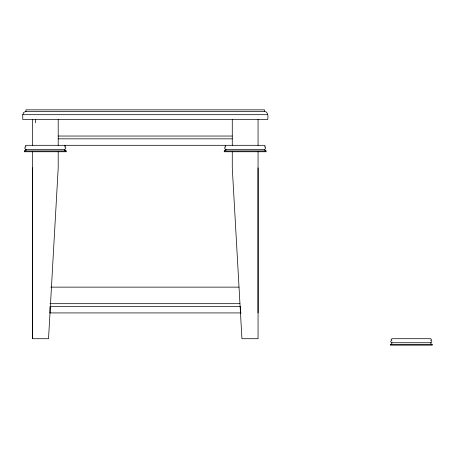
<?xml version="1.0" encoding="UTF-8"?>
<svg xmlns="http://www.w3.org/2000/svg" width="455" height="455" viewBox="0 0 455 455"><rect width="100%" height="100%" fill="white"/><g stroke="black" fill="none" stroke-linecap="round" stroke-linejoin="round"><path stroke-width="0.68" d="M58.206 151.748L58.206 167.867L48.537 338.708L32.419 338.708L32.419 167.867M258.059 312.921L258.059 167.867M22.75 114.683L23.694 112.402L25.975 111.458L25.975 109.848L264.503 109.848L264.503 111.458C268.49 111.526 268.097 116.918 267.728 119.517L22.75 119.517L22.75 114.683L267.728 114.683M25.975 149.331C26.236 150.793 24.007 150.577 24.36 151.748L66.265 151.748C66.618 150.577 64.394 150.793 64.656 149.331L25.975 149.331C24.422 149.394 24.422 146.857 25.975 146.914L25.167 146.112L25.975 145.304L264.503 145.304L265.31 146.112L264.503 146.914C266.056 146.857 266.056 149.394 264.503 149.331L225.822 149.331C224.269 149.394 224.269 146.857 225.822 146.914L225.02 146.112L225.822 145.304M225.822 149.331C226.084 150.793 223.86 150.577 224.213 151.748L266.118 151.748C266.471 150.577 264.241 150.793 264.503 149.331M391.96 342.734C392.221 344.196 389.992 343.98 390.345 345.152L432.25 345.152C432.603 343.98 430.373 344.196 430.64 342.734L391.96 342.734C390.407 342.797 390.407 340.26 391.96 340.317L391.152 339.515L391.96 338.708L430.64 338.708L431.442 339.515L430.64 340.317C432.193 340.26 432.193 342.797 430.64 342.734M64.656 149.331C66.208 149.394 66.208 146.857 64.656 146.914L65.457 146.112L64.656 145.304M25.554 111.486L264.503 111.458M58.206 136.039L232.272 136.039M58.206 138.832L232.272 138.832M24.36 150.946L66.265 150.946M224.213 150.946L266.118 150.946M50.841 287.133L239.023 287.133M49.999 303.684L239.87 303.684M49.896 312.921L241.156 312.921M390.345 344.35L432.25 344.35M258.059 119.517L258.059 145.441M258.059 151.435L258.059 338.708L241.941 338.708L232.272 167.867L232.272 151.748M240.581 312.921L240.581 306.471L49.999 306.471L49.999 312.921M232.272 119.517L232.272 145.441M225.822 149.172L225.822 150.463M64.656 149.172L64.656 150.463M58.206 119.517L58.206 145.441M35.644 119.517L35.644 122.787M32.419 119.517L32.419 145.441M32.419 151.435L32.419 338.708M25.975 149.172L25.975 150.463"/></g></svg>
